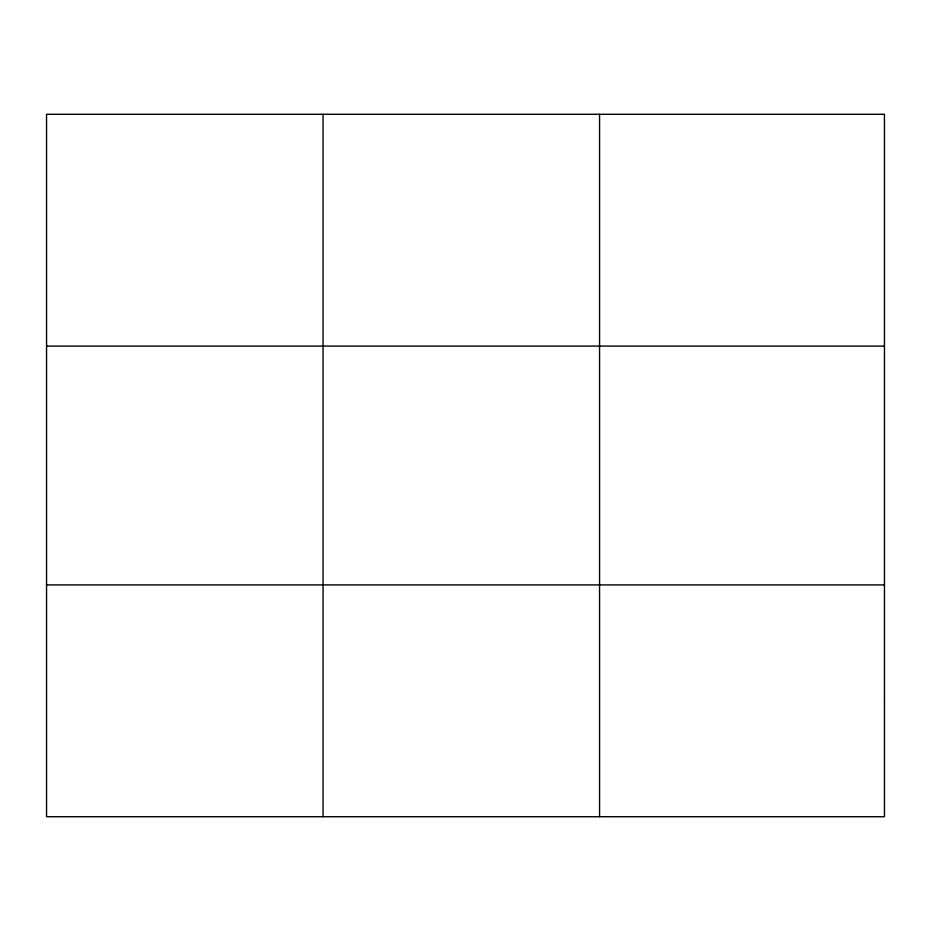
<?xml version="1.0" encoding="UTF-8"?>
<svg xmlns="http://www.w3.org/2000/svg" width="931" height="931" viewBox="0 0 931 931"><rect width="100%" height="100%" fill="white"/><g stroke="black" fill="none" stroke-linecap="round" stroke-linejoin="round"><path stroke-width="1.4" d="M323.057 816.72L323.057 114.28M599.564 816.72L599.564 114.28M46.55 346.088L884.45 346.088M46.55 584.912L884.45 584.912M884.45 700.81L884.45 816.72L46.55 816.72L46.55 114.28L884.45 114.28L884.45 700.81"/></g></svg>
